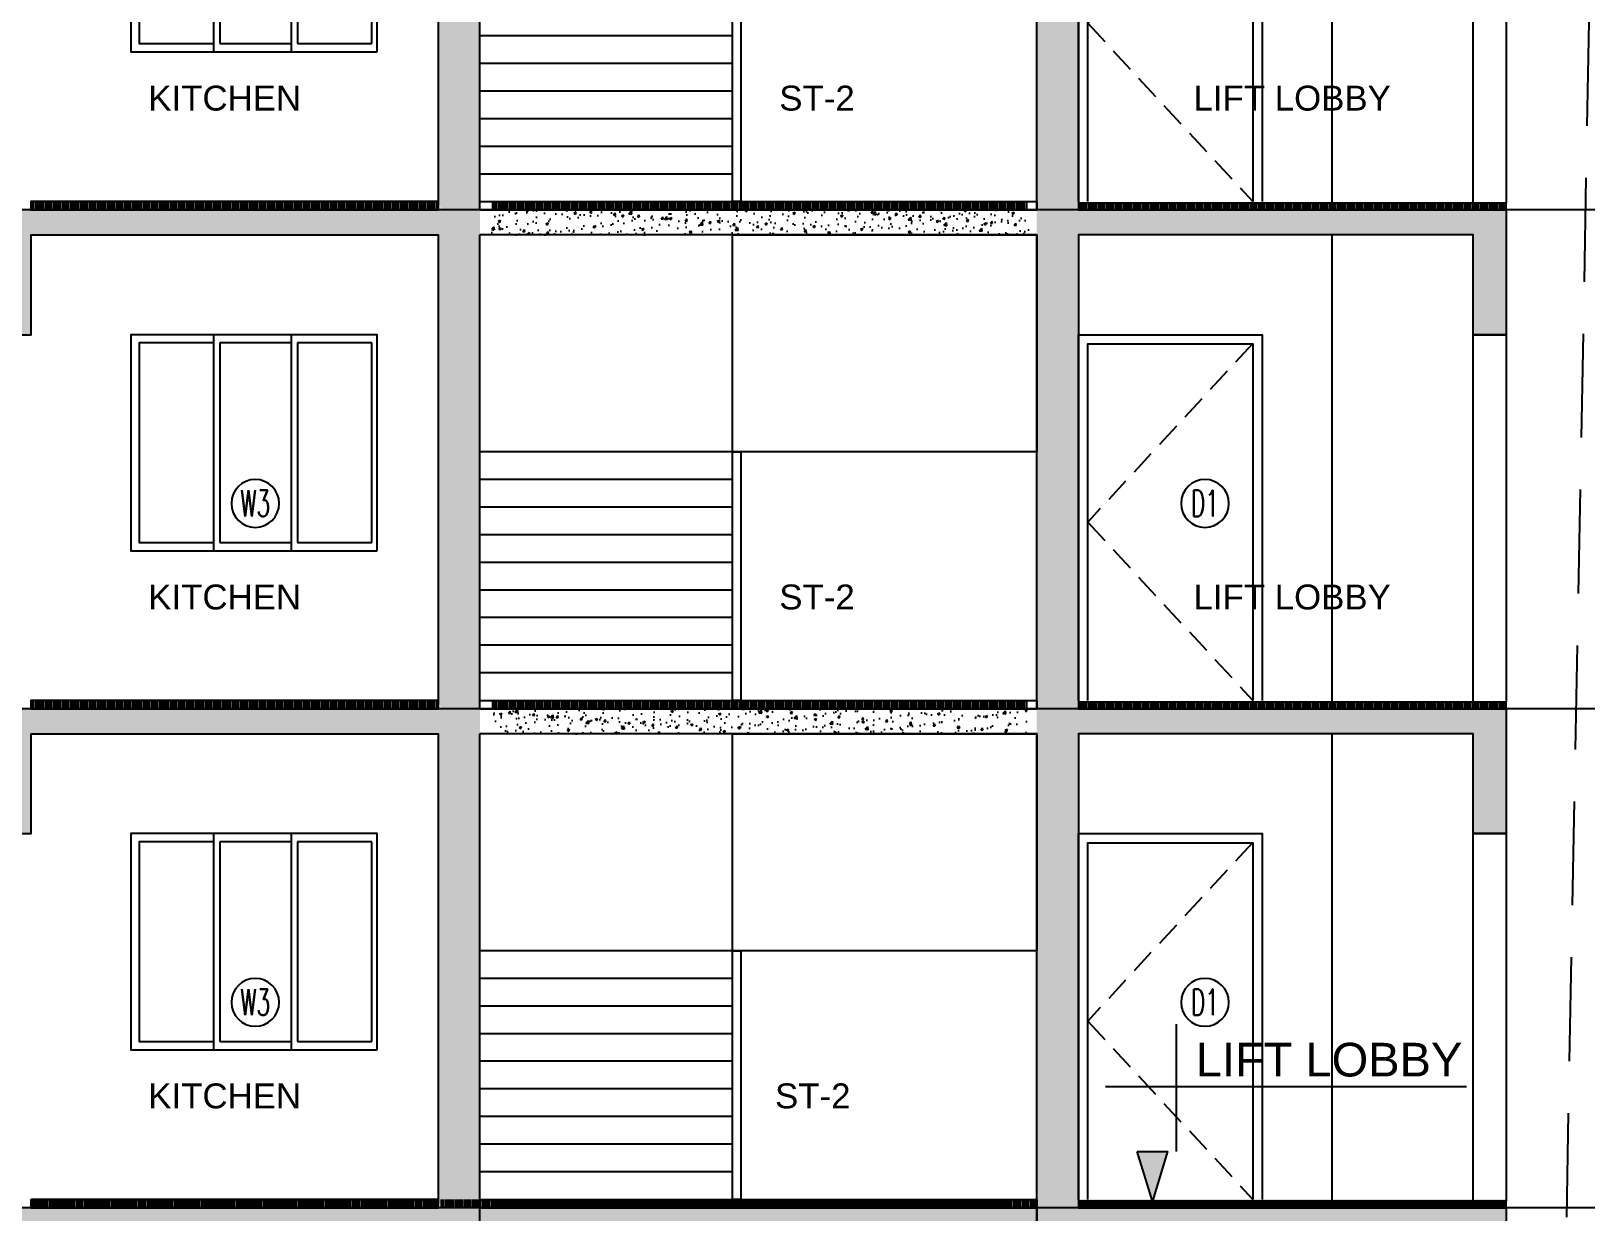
# Model space of a CAD drawing. Header units: millimetres. Extents: x -414464 to 1686, y -90036 to 108605.
# Drawn here: x -114866 to -105512, y 15740 to 22840 of the extents above; entities that cross this region are included whole.
import ezdxf
from ezdxf.enums import TextEntityAlignment as Align

# ---------------------------------------------------------------- set-up
doc = ezdxf.new("R2010")
doc.units = ezdxf.units.MM
doc.header["$LTSCALE"] = 1000
doc.header["$MEASUREMENT"] = 0
for name, pattern in [('AUDIT_D_120904163729-0', [0]), ('HIDDEN', [0.375, 0.25, -0.125]), ('HIDDEN2', [0.1875, 0.125, -0.0625])]:
    doc.linetypes.add(name, pattern=pattern)
doc.layers.get('0').update_dxf_attribs({"linetype": 'AUDIT_D_120904163729-0'})
for name, color, linetype in [('a-door', 1, 'Continuous'), ('a-ele 1', 252, 'Continuous'), ('a-floor finish', 26, 'Continuous'), ('a-hat rcc', 252, 'Continuous'), ('a-pl ele', 225, 'Continuous'), ('a-rcc', 3, 'Continuous'), ('A-RSP DOOR NO', 4, 'Continuous'), ('A-WIN', 5, 'Continuous'), ('LEVEL', 7, 'Continuous'), ('PRESTXT', 7, 'Continuous'), ('STAIRS', 1, 'Continuous')]:
    doc.layers.add(name, color=color, linetype=linetype)
doc.styles.add('arial', font='sanss___.ttf')
doc.styles.add('DIM150', font='SIMPLEX.shx', dxfattribs={"width": 0.6})
pattern_1 = [(50, (5380629.28, -1765674.28), (143.4520365, -12.550427), [15, -165]), (355, (5380629.28, -1765674.28), (-27.7502667, 150.4384267), [12, -132]), (100.4514445, (5380641.23, -1765675.33), (115.7017693, 137.8879982), [12.7480384, -140.2284224]), (46.1842, (5380629.28, -1765634.28), (213.448266, -33.103856), [22.5, -247.5]), (96.6356355, (5380647.06, -1765637.04), (186.932389, 194.82372), [19.122068, -210.342752]), (351.184164, (5380629.28, -1765634.28), (186.932389, 194.82372), [18, -198]), (21, (5380649.28, -1765644.28), (119.3814104, -80.5237781), [15, -165]), (326, (5380649.28, -1765644.28), (48.6630664, 145.030009), [12, -132]), (71.4514447, (5380659.22, -1765650.99), (168.0444753, 64.5062306), [12.748038, -140.2284224]), (37.5, (5380629.276, -1765674.28), (2.43197106, 66.57877077), [0, -130.4, 0, -134, 0, -132.5]), (7.5, (5380629.276, -1765674.28), (52.6139075, 78.8823424), [0, -76.4, 0, -127.4, 0, -50.5]), (327.5, (5380584.676, -1765674.28), (106.76448723, -4.51097435), [0, -50, 0, -156, 0, -207]), (317.5, (5380564.68, -1765674.28), (116.6372339, 20.0209965), [0, -65, 0, -103.6, 0, -147])]
pattern_2 = [(50, (5259828, -1746909.28), (143.4520365, -12.550427), [15, -165]), (355, (5259828, -1746909.28), (-27.7502667, 150.4384267), [12, -132]), (100.4514445, (5259839.95, -1746910.33), (115.7017693, 137.8879982), [12.7480384, -140.2284224]), (46.1842, (5259828, -1746869.28), (213.448266, -33.103856), [22.5, -247.5]), (96.6356355, (5259845.78, -1746872.04), (186.932389, 194.82372), [19.122068, -210.342752]), (351.184164, (5259828, -1746869.28), (186.932389, 194.82372), [18, -198]), (21, (5259848, -1746879.28), (119.3814104, -80.5237781), [15, -165]), (326, (5259848, -1746879.28), (48.6630664, 145.030009), [12, -132]), (71.4514447, (5259857.94, -1746885.99), (168.0444753, 64.5062306), [12.748038, -140.2284224]), (37.5, (5259827.995, -1746909.28), (2.43197106, 66.57877077), [0, -130.4, 0, -134, 0, -132.5]), (7.5, (5259827.995, -1746909.28), (52.6139075, 78.8823424), [0, -76.4, 0, -127.4, 0, -50.5]), (327.5, (5259783.395, -1746909.28), (106.76448723, -4.51097435), [0, -50, 0, -156, 0, -207]), (317.5, (5259763.395, -1746909.28), (116.6372339, 20.0209965), [0, -65, 0, -103.6, 0, -147])]

# ---------------------------------------------------------------- blocks, each defined once
blk = doc.blocks.new('A$C50ED7ECD')
at = {"layer": 'LEVEL', "color": 8, "linetype": 'HIDDEN2', "ltscale": 5}
for p, q in [((147.4587, 21.765), (63.4951, 21.765)), ((147.4587, 18.765), (63.4951, 18.765)), ((147.4587, 15.765), (63.4951, 15.765))]:
    blk.add_line(p, q, dxfattribs=at)
blk = doc.blocks.new('T9-Typical floor sec')
at = {"layer": 'a-floor finish'}
h = blk.add_hatch(dxfattribs=at)
h.set_pattern_fill('ANSI31', color=256, scale=100, angle=45)
h.set_pattern_definition([(90, (10632009.391, -3562140.147), (-12.5, 2e-15), [])])
h.paths.add_polyline_path([(8385.1, -3000), (8385.1, -2950), (5934.5, -2950), (5934.5, -3000)])
h = blk.add_hatch(dxfattribs=at)
h.set_pattern_fill('ANSI31', color=256, scale=100, angle=45)
h.set_pattern_definition([(90, (10631961.365, -3562140.147), (-12.5, 2e-15), [])])
h.paths.add_polyline_path([(8706.3, -3000), (8706.3, -2950), (11935.9, -2950), (11935.9, -3000)])
h = blk.add_hatch(dxfattribs=at)
h.set_pattern_fill('ANSI31', color=256, scale=100, angle=45)
h.set_pattern_definition([(90, (10625531.979, -3562140.147), (-12.5, 2e-15), [])])
h.paths.add_polyline_path([(14814.3, -3000), (14814.3, -2960), (12241, -2960), (12241, -3000)])
at = {"layer": 'a-hat rcc'}
h = blk.add_hatch(dxfattribs=at)
h.set_pattern_fill('AR-CONC', color=256, scale=20, style=0)
h.set_pattern_definition(pattern_1)
h.paths.add_polyline_path([(8635.1, 0), (0, 0), (0, -150), (-1500, -150), (-1500, 150), (-1660, 150), (-1660, -750), (-1500, -750), (-1500, -350), (0, -350), (0, -750), (200, -750), (200, -150), (5714.8, -150), (5714.9, -750), (5935, -750), (5934.9, -150), (8385.1, -150), (8385.1, -2950), (8403.3, -3000), (8403.4, -3000), (8635.1, -3000)])
h = blk.add_hatch(dxfattribs=at)
h.set_pattern_fill('AR-CONC', color=256, scale=20, style=0)
h.set_pattern_definition([(50, (-1641.07, -2e-06), (143.452, -12.5504), [15, -165]), (355, (-1641.07, -2e-06), (-27.7503, 150.4384), [12, -132]), (100.4514, (-1629.11, -1.05), (115.7018, 137.888), [12.748, -140.2284]), (46.1842, (-1641.07, 40), (213.4483, -33.1039), [22.5, -247.5]), (96.6356, (-1623.28, 37.24), (186.9324, 194.8237), [19.122, -210.3428]), (351.1842, (-1641.07, 40), (186.9324, 194.8237), [18, -198]), (21, (-1621.07, 30), (119.3814, -80.5238), [15, -165]), (326, (-1621.07, 30), (48.663, 145.03), [12, -132]), (71.4514, (-1611.12, 23.29), (168.0445, 64.5062), [12.748, -140.2284]), (37.5, (-1641.07, -2e-06), (2.43197, 66.57877), [0, -130.4, 0, -134, 0, -132.5]), (7.5, (-1641.07, -2e-06), (52.6139, 78.88234), [0, -76.4, 0, -127.4, 0, -50.5]), (327.5, (-1685.67, -2e-06), (106.76449, -4.51097), [0, -50, 0, -156, 0, -207]), (317.5, (-1705.67, -2e-06), (116.63723, 20.021), [0, -65, 0, -103.6, 0, -147])])
h.paths.add_polyline_path([(8706.3, 0), (11935.9, 0), (11935.9, -150), (8706.3, -150)])
h = blk.add_hatch(dxfattribs=at)
h.set_pattern_fill('AR-CONC', color=256, scale=20, style=0)
h.set_pattern_definition(pattern_1)
h.paths.add_polyline_path([(14810.4, 0), (11985.1, 0), (11985.1, -3000), (12237, -3000), (12237, -150), (14610.4, -150), (14610.4, -750), (14810.4, -750)])
at = {"layer": 'a-door', "color": 8, "ltscale": 3, "elevation": 0.1}
blk.add_lwpolyline([(14610.4, -750), (14810.4, -750), (14810.4, -2960), (14610.4, -2960)], close=True, dxfattribs=at)
at = {"layer": 'a-ele 1', "color": 8, "linetype": 'HIDDEN', "ltscale": 0.6, "elevation": -0.1}
blk.add_lwpolyline([(13283.7, -805), (12292, -1877.5), (13286.3, -2950)], dxfattribs=at)
at = {"layer": 'a-floor finish', "ltscale": 3}
for points, elevation in [([(8385.1, -3000), (8385.1, -2950), (5934.5, -2950), (5934.5, -3000)], -0.6), ([(8635.1, -3000), (8635.1, -2950), (11985.1, -2950), (11985.1, -3000)], -0.6), ([(14810.4, -3000), (14810.4, -2960), (12237, -2960), (12237, -3000)], -0.9)]:
    blk.add_lwpolyline(points, close=True, dxfattribs=dict(at, elevation=elevation))
at = {"layer": 'a-pl ele'}
blk.add_line((13760.1, -150, -0.1), (13760.1, -2960, -0.1), dxfattribs=at)
at = {"layer": 'a-pl ele', "elevation": -0.6}
blk.add_lwpolyline([(11985.1, -1455), (10155.3, -1455), (10155.3, -150), (11985.1, -150)], close=True, dxfattribs=at)
at = {"layer": 'a-pl ele', "color": 8, "elevation": -0.1}
for points in [[(12237, -2950), (12237, -750), (13341.3, -750), (13341.3, -2950)], [(12292, -2950), (12292, -805), (13286.3, -805), (13286.3, -2950)]]:
    blk.add_lwpolyline(points, dxfattribs=at)
at = {"layer": 'a-rcc'}
blk.add_lwpolyline([(8385.2, 0), (0, 0), (0, -150), (-1500, -150), (-1500, 150), (-1660, 150), (-1660, -750), (-1500, -750), (-1500, -350), (0, -350), (0, -750), (200, -750), (200, -150), (5714.8, -150), (5714.9, -750), (5935, -750), (5935, -150), (8385.1, -150), (8385.1, -2950), (8385.1, -3000), (8385.2, -3000)], dxfattribs=at)
for points, elevation in [([(8635.1, 0), (11985.1, 0)], 0.5), ([(12237, 0), (14611.2, 0), (14810.4, 0), (14810.4, -750), (14610.4, -750), (14610.4, -150), (12237, -150), (12237, -3000)], -0.1), ([(8635.1, -3000), (8635.1, -3000), (8635.1, -150)], 0), ([(11985.1, -150), (8635.1, -150)], 0.5), ([(11985.1, -3000), (11985.1, -150)], 0.3)]:
    blk.add_lwpolyline(points, dxfattribs=dict(at, elevation=elevation))
at = {"layer": 'A-WIN'}
for p, q in [((8016.8, -750, -0.3), (6535.1, -750, 3300.1)), ((7033.3, -750, 0.2), (7033.3, -2050, -0.4)), ((7070.8, -800, 0.4), (7070.8, -2000, -0.1)), ((7499.6, -750, -0.1), (7499.6, -2050, -0.7)), ((7537.1, -800, 0.2), (7537.1, -2000, -0.4))]:
    blk.add_line(p, q, dxfattribs=at)
for points, elevation in [([(8016.8, -2050), (8016.8, -750), (6535.1, -750), (6535.1, -2050), (8016.8, -2050)], -0.1), ([(7033.3, -800), (6585.1, -800), (6585.1, -2000), (7033.3, -2000)], -0.1), ([(7499.6, -800), (7070.8, -800)], -0.1), ([(7985.1, -800), (7537.1, -800)], -0.1), ([(7985.1, -2000), (7985.1, -800)], -3300.4), ([(7070.8, -2000), (7499.6, -2000)], 3299.5), ([(7537.1, -2000), (7985.1, -2000)], 3299.5)]:
    blk.add_lwpolyline(points, dxfattribs=dict(at, elevation=elevation))
at = {"layer": 'STAIRS', "elevation": -0.6}
for points in [[(10155.3, -1455), (8635.1, -1455)], [(10155.3, -1621.1), (8635.1, -1621.1)], [(10155.3, -1787.2), (8635.1, -1787.2)], [(10155.3, -1953.3), (8635.1, -1953.3)], [(10155.3, -2119.4), (8635.1, -2119.4)], [(10155.3, -2285.6), (8635.1, -2285.6)], [(10155.3, -2451.7), (8635.1, -2451.7)], [(10155.3, -2617.8), (8635.1, -2617.8)], [(10155.3, -2783.9), (8635.1, -2783.9)]]:
    blk.add_lwpolyline(points, dxfattribs=at)
at = {"layer": 'STAIRS', "elevation": -0.1}
blk.add_lwpolyline([(10155.3, -2950), (10155.3, -1455), (10205.3, -1455), (10205.3, -2950)], close=True, dxfattribs=at)
blk = doc.blocks.new('Door-Tag')
at = {"layer": 'A-RSP DOOR NO'}
blk.add_circle((0, 0.001), 0.16, dxfattribs=at)
at = {"layer": 'A-RSP DOOR NO', "style": 'DIM150', "width": 0.6}
blk.add_attdef('DOOR-NO', text='', height=0.16, dxfattribs=at).set_placement((258.618, 64.001), align=Align.MIDDLE_CENTER)

msp = doc.modelspace()

# ---------------------------------------------------------------- hatches: boundary and pattern name
at = {"layer": 'a-floor finish'}
h = msp.add_hatch(dxfattribs=at)
h.set_pattern_fill('ANSI31', color=256, scale=100, angle=45)
h.set_pattern_definition([(90, (10511208.11, -3543375.147), (-12.5, 2e-15), [])])
h.paths.add_polyline_path([(-112416.2, 15765), (-112416.2, 15815), (-114866.7, 15815), (-114866.7, 15765)])
h = msp.add_hatch(dxfattribs=at)
h.set_pattern_fill('ANSI31', color=256, scale=100, angle=45)
h.set_pattern_definition([(90, (5105158.408, -1777700.867), (-12.5, 2e-15), [])])
h.paths.add_polyline_path([(-114866.1, 15765), (-114866.1, 15815), (-112416.2, 15815), (-112416.2, 15765)])
h = msp.add_hatch(dxfattribs=at)
h.set_pattern_fill('ANSI31', color=256, scale=100, angle=45)
h.set_pattern_definition([(90, (5123702.972, -1777700.867), (-12.5, 2e-15), [])])
h.paths.add_polyline_path([(-112403.7, 15765), (-112403.7, 15815), (-108973.7, 15815), (-108973.7, 15765)])
h = msp.add_hatch(dxfattribs=at)
h.set_pattern_fill('ANSI31', color=256, scale=100, angle=45)
h.set_pattern_definition([(90, (10511160.084, -3543375.147), (-12.5, 2e-15), [])])
h.paths.add_polyline_path([(-112095, 15765), (-112095, 15815), (-108816.2, 15815), (-108816.2, 15765)])
h = msp.add_hatch(dxfattribs=at)
h.set_pattern_fill('ANSI31', color=256, scale=100, angle=45)
h.set_pattern_definition([(90, (5117574.059, -1777700.867), (-12.5, 2e-15), [])])
h.paths.add_polyline_path([(-105991.8, 15765), (-105991.8, 15805), (-108565.4, 15805), (-108565.4, 15765)])
h = msp.add_hatch(dxfattribs=at)
h.set_pattern_fill('ANSI31', color=256, scale=100, angle=45)
h.set_pattern_definition([(90, (10504730.698, -3543375.147), (-12.5, 2e-15), [])])
h.paths.add_polyline_path([(-105987, 15765), (-105987, 15805), (-108560.3, 15805), (-108560.3, 15765)])
at = {"layer": 'a-hat rcc'}
h = msp.add_hatch(dxfattribs=at)
h.set_pattern_fill('AR-CONC', color=256, scale=20, style=0)
h.set_pattern_definition(pattern_2)
h.paths.add_polyline_path([(-112166.2, 18765), (-120801.3, 18765), (-120801.3, 18615), (-122301.3, 18615), (-122301.3, 18915), (-122461.3, 18915), (-122461.3, 18015), (-122301.3, 18015), (-122301.3, 18415), (-120801.3, 18415), (-120801.3, 18015), (-120601.3, 18015), (-120601.3, 18615), (-115086.5, 18615), (-115086.4, 18015), (-114866.2, 18015), (-114866.4, 18615), (-112416.2, 18615), (-112416.2, 15815), (-112397.9, 15765), (-112397.8, 15765), (-112166.2, 15765)])
h = msp.add_hatch(dxfattribs=at)
h.set_pattern_fill('AR-CONC', color=256, scale=20, style=0)
h.set_pattern_definition([(50, (-122442.35, 18765), (143.452, -12.5504), [15, -165]), (355, (-122442.35, 18765), (-27.7503, 150.4384), [12, -132]), (100.4514, (-122430.4, 18763.95), (115.7018, 137.888), [12.748, -140.2284]), (46.1842, (-122442.35, 18805), (213.4483, -33.1039), [22.5, -247.5]), (96.6356, (-122424.56, 18802.24), (186.9324, 194.8237), [19.122, -210.3428]), (351.1842, (-122442.35, 18805), (186.9324, 194.8237), [18, -198]), (21, (-122422.35, 18795), (119.3814, -80.5238), [15, -165]), (326, (-122422.35, 18795), (48.663, 145.03), [12, -132]), (71.4514, (-122412.4, 18788.29), (168.0445, 64.5062), [12.748, -140.2284]), (37.5, (-122442.35, 18765), (2.43197, 66.57877), [0, -130.4, 0, -134, 0, -132.5]), (7.5, (-122442.35, 18765), (52.6139, 78.88234), [0, -76.4, 0, -127.4, 0, -50.5]), (327.5, (-122486.95, 18765), (106.76449, -4.51097), [0, -50, 0, -156, 0, -207]), (317.5, (-122506.95, 18765), (116.63723, 20.021), [0, -65, 0, -103.6, 0, -147])])
h.paths.add_polyline_path([(-112095, 18765), (-108865.4, 18765), (-108865.4, 18615), (-112095, 18615)])
h = msp.add_hatch(dxfattribs=at)
h.set_pattern_fill('AR-CONC', color=256, scale=20, style=0)
h.set_pattern_definition(pattern_2)
h.paths.add_polyline_path([(-105990.9, 18765), (-108816.2, 18765), (-108816.2, 15765), (-108564.3, 15765), (-108564.3, 18615), (-106190.9, 18615), (-106190.9, 18015), (-105990.9, 18015)])
at = {"layer": 'a-hat rcc', "ltscale": 2}
h = msp.add_hatch(dxfattribs=at)
h.set_pattern_fill('AR-CONC', color=256, scale=20, style=0)
h.set_pattern_definition([(50, (-124820.09, 16165), (143.45204, -12.5504), [15, -165]), (355, (-124820.09, 16165), (-27.7503, 150.4384), [12, -132]), (100.45144, (-124808.13, 16163.95), (115.7018, 137.888), [12.748, -140.2284]), (46.1842, (-124820.09, 16205), (213.4483, -33.1039), [22.5, -247.5]), (96.6356, (-124802.3, 16202.24), (186.9324, 194.8237), [19.122, -210.3428]), (351.1842, (-124820.09, 16205), (186.9324, 194.8237), [18, -198]), (21, (-124800.09, 16195), (119.3814, -80.5238), [15, -165]), (326, (-124800.09, 16195), (48.6631, 145.03), [12, -132]), (71.45144, (-124790.14, 16188.29), (168.0445, 64.5062), [12.748, -140.2284]), (37.5, (-124820.09, 16165), (2.43197, 66.57877), [0, -130.4, 0, -134, 0, -132.5]), (7.5, (-124820.09, 16165), (52.6139, 78.88234), [0, -76.4, 0, -127.4, 0, -50.5]), (327.5, (-124864.69, 16165), (106.76449, -4.51097), [0, -50, 0, -156, 0, -207]), (317.5, (-124884.69, 16165), (116.63723, 20.021), [0, -65, 0, -103.6, 0, -147])])
edge = h.paths.add_edge_path()
edge.add_line((-108816.2, 15815), (-105991.8, 15815))
edge.add_line((-105991.8, 15815), (-105991.8, 15065))
edge.add_line((-105991.8, 15065), (-106190.9, 15065))
edge.add_line((-106190.9, 15065), (-106190.9, 15805))
edge.add_line((-106190.9, 15614.5), (-108565.4, 15614.5))
edge.add_line((-108565.4, 15614.5), (-108565.4, 11715))
edge.add_line((-108565.4, 11715), (-108816.2, 11715))
edge.add_line((-108816.2, 11715), (-108816.2, 15815))
at = {"layer": 'a-hat rcc'}
h = msp.add_hatch(dxfattribs=at)
h.set_pattern_fill('AR-CONC', color=256, scale=20, style=0)
h.set_pattern_definition([(50, (-181260.02, -158031.87), (143.45204, -12.55043), [15, -165]), (355, (-181260.02, -158031.87), (-27.75027, 150.43843), [12, -132]), (100.451444, (-181248.06, -158032.91), (115.70177, 137.888), [12.74804, -140.22842]), (46.1842, (-181260.02, -157991.87), (213.44827, -33.10386), [22.5, -247.5]), (96.63564, (-181242.23, -157994.63), (186.9324, 194.82372), [19.12207, -210.34275]), (351.18416, (-181260.02, -157991.87), (186.9324, 194.82372), [18, -198]), (21, (-181240.02, -158001.87), (119.38141, -80.52378), [15, -165]), (326, (-181240.02, -158001.87), (48.66307, 145.03001), [12, -132]), (71.451445, (-181230.07, -158008.58), (168.04448, 64.50623), [12.74804, -140.22842]), (37.5, (-181260.02, -158031.87), (2.431971, 66.578771), [0, -130.4, 0, -134, 0, -132.5]), (7.5, (-181260.02, -158031.87), (52.613907, 78.882342), [0, -76.4, 0, -127.4, 0, -50.5]), (327.5, (-181304.62, -158031.87), (106.764487, -4.510974), [0, -50, 0, -156, 0, -207]), (317.5, (-181324.62, -158031.87), (116.637234, 20.020996), [0, -65, 0, -103.6, 0, -147])])
h.paths.add_polyline_path([(-112166.2, 15765), (-120800.7, 15765), (-120800.7, 15615), (-122300.7, 15615), (-122300.7, 15765), (-122460.7, 15765), (-122460.7, 15165), (-122300.7, 15165), (-122300.7, 15465), (-120800.7, 15465), (-120800.7, 15015), (-120600.7, 15015), (-120600.7, 15615), (-115096.1, 15615), (-115096.1, 15015), (-114866.1, 15015), (-114866.1, 15615), (-112416.2, 15615), (-112416.2, 11515), (-112166.2, 11515)])
h = msp.add_hatch(dxfattribs=at)
h.set_pattern_fill('AR-CONC', color=256, scale=20, style=0)
h.set_pattern_definition([(50, (5121850.28, -1777450.87), (143.4520365, -12.550427), [15, -165]), (355, (5121850.28, -1777450.87), (-27.7502667, 150.4384267), [12, -132]), (100.4514445, (5121862.23, -1777451.91), (115.7017693, 137.8879982), [12.7480384, -140.2284224]), (46.1842, (5121850.28, -1777410.87), (213.448266, -33.103856), [22.5, -247.5]), (96.6356355, (5121868.07, -1777413.63), (186.932389, 194.82372), [19.122068, -210.342752]), (351.184164, (5121850.28, -1777410.87), (186.932389, 194.82372), [18, -198]), (21, (5121870.28, -1777420.87), (119.3814104, -80.5237781), [15, -165]), (326, (5121870.28, -1777420.87), (48.6630664, 145.030009), [12, -132]), (71.4514447, (5121880.23, -1777427.58), (168.0444753, 64.5062306), [12.748038, -140.2284224]), (37.5, (5121850.28, -1777450.867), (2.43197106, 66.57877077), [0, -130.4, 0, -134, 0, -132.5]), (7.5, (5121850.28, -1777450.87), (52.6139075, 78.8823424), [0, -76.4, 0, -127.4, 0, -50.5]), (327.5, (5121805.68, -1777450.87), (106.76448723, -4.51097435), [0, -50, 0, -156, 0, -207]), (317.5, (5121785.68, -1777450.87), (116.6372339, 20.0209965), [0, -65, 0, -103.6, 0, -147])])
edge = h.paths.add_edge_path()
edge.add_line((-112403.7, 15615), (-112403.7, 15765))
edge.add_line((-112403.7, 15765), (-108973.7, 15765))
edge.add_line((-108816.2, 15765), (-108816.2, 15565))
edge.add_line((-108816.2, 15565), (-112403.7, 15565))
at = {"layer": 'LEVEL'}
msp.add_hatch(color=2, dxfattribs=at).paths.add_polyline_path([(-108028.8, 16103.4), (-108210.9, 16103.4), (-108119.8, 15805)])

# ---------------------------------------------------------------- linework, layer by layer
at = {"layer": 'a-door', "color": 8, "ltscale": 3, "elevation": 0.1}
msp.add_lwpolyline([(-106190.9, 18015), (-105990.9, 18015), (-105990.9, 15805), (-106190.9, 15805)], close=True, dxfattribs=at)
at = {"layer": 'a-ele 1', "color": 8, "linetype": 'HIDDEN', "ltscale": 0.6, "elevation": -0.1}
msp.add_lwpolyline([(-107517.6, 17960), (-108509.3, 16887.5), (-107515, 15815)], dxfattribs=at)
at = {"layer": 'a-floor finish', "ltscale": 3}
for points, elevation in [([(-112416.2, 15765), (-112416.2, 15815), (-114866.7, 15815), (-114866.7, 15765)], -0.6), ([(-114866.1, 15765), (-114866.1, 15815), (-112416.2, 15815), (-112416.2, 15765), (-114866.1, 15765)], -0.7), ([(-112166.2, 15765), (-112166.2, 15815), (-108816.2, 15815), (-108816.2, 15765)], -0.6), ([(-112166.2, 15765), (-112166.2, 15815), (-108816.2, 15815), (-108816.2, 15765)], -1), ([(-105991.8, 15765), (-105991.8, 15805), (-108565.4, 15805), (-108565.4, 15765)], -1.3), ([(-105990.9, 15765), (-105990.9, 15805), (-108564.3, 15805), (-108564.3, 15765)], -0.9)]:
    msp.add_lwpolyline(points, close=True, dxfattribs=dict(at, elevation=elevation))
at = {"layer": 'a-pl ele'}
msp.add_line((-107041.2, 18615, -0.1), (-107041.2, 15805, -0.1), dxfattribs=at)
at = {"layer": 'a-pl ele', "elevation": -0.6}
msp.add_lwpolyline([(-108816.2, 17310), (-110646, 17310), (-110646, 18615), (-108816.2, 18615)], close=True, dxfattribs=at)
at = {"layer": 'a-pl ele', "color": 8, "elevation": -0.1}
for points in [[(-108564.3, 15815), (-108564.3, 18015), (-107460, 18015), (-107460, 15815)], [(-108509.3, 15815), (-108509.3, 17960), (-107515, 17960), (-107515, 15815)]]:
    msp.add_lwpolyline(points, dxfattribs=at)
at = {"layer": 'a-rcc'}
msp.add_lwpolyline([(-112416.1, 18765), (-120801.3, 18765), (-120801.3, 18615), (-122301.3, 18615), (-122301.3, 18915), (-122461.3, 18915), (-122461.3, 18015), (-122301.3, 18015), (-122301.3, 18415), (-120801.3, 18415), (-120801.3, 18015), (-120601.3, 18015), (-120601.3, 18615), (-115086.5, 18615), (-115086.4, 18015), (-114866.3, 18015), (-114866.3, 18615), (-112416.2, 18615), (-112416.2, 15815), (-112416.2, 15765), (-112416.1, 15765)], dxfattribs=at)
for points, elevation in [([(-112166.2, 18765), (-108816.2, 18765)], 0.5), ([(-108564.3, 18765), (-106190.1, 18765), (-105990.9, 18765), (-105990.9, 18015), (-106190.9, 18015), (-106190.9, 18615), (-108564.3, 18615), (-108564.3, 15765)], -0.1), ([(-112166.2, 15765), (-112166.2, 15765), (-112166.2, 18615)], 0), ([(-108816.2, 18615), (-112166.2, 18615)], 0.5), ([(-108816.2, 15765), (-108816.2, 18615)], 0.3), ([(-112416.2, 15765), (-120800.7, 15765), (-120800.7, 15615), (-122300.7, 15615), (-122300.7, 15765), (-122460.7, 15765), (-122460.7, 15165), (-122300.7, 15165), (-122300.7, 15465), (-120800.7, 15465), (-120800.7, 15015), (-120600.7, 15015), (-120600.7, 15615), (-115096.1, 15615), (-115096.1, 15015), (-114866.1, 15015), (-114866.1, 15615), (-112416.2, 15615), (-112416.2, 11515), (-112166.2, 11515), (-112166.2, 15765)], -0.6), ([(-108816.2, 11715), (-108816.2, 15765)], -2.7), ([(-108565.4, 15765), (-106190.9, 15765), (-105991.8, 15765), (-105991.8, 15015), (-106190.9, 15015), (-106190.9, 15564.5), (-108565.4, 15564.5), (-108565.4, 11715)], -3.2)]:
    msp.add_lwpolyline(points, dxfattribs=dict(at, elevation=elevation))
at = {"layer": 'a-rcc', "elevation": -0.5}
msp.add_lwpolyline([(-108816.2, 15565), (-112166.2, 15565), (-112166.2, 15765), (-108816.2, 15765)], close=True, dxfattribs=at)
at = {"layer": 'A-WIN'}
for p, q in [((-112784.5, 18015, -0.3), (-114266.2, 18015, 3300.1)), ((-113768, 18015, 0.2), (-113768, 16715, -0.4)), ((-113730.5, 17965, 0.4), (-113730.5, 16765, -0.1)), ((-113301.7, 18015, -0.1), (-113301.7, 16715, -0.7)), ((-113264.2, 17965, 0.2), (-113264.2, 16765, -0.4))]:
    msp.add_line(p, q, dxfattribs=at)
for points, elevation in [([(-112784.5, 16715), (-112784.5, 18015), (-114266.2, 18015), (-114266.2, 16715), (-112784.5, 16715)], -0.1), ([(-113768, 17965), (-114216.2, 17965), (-114216.2, 16765), (-113768, 16765)], -0.1), ([(-113301.7, 17965), (-113730.5, 17965)], -0.1), ([(-112816.2, 17965), (-113264.2, 17965)], -0.1), ([(-112816.2, 16765), (-112816.2, 17965)], -3300.4), ([(-113730.5, 16765), (-113301.7, 16765)], 3299.5), ([(-113264.2, 16765), (-112816.2, 16765)], 3299.5)]:
    msp.add_lwpolyline(points, dxfattribs=dict(at, elevation=elevation))
at = {"layer": 'LEVEL', "color": 2}
for p, q in [((-107977.3, 16868.2, -1.2), (-107977.3, 16103.4, -1.2)), ((-108403.2, 16494, -21.2), (-106231, 16494, -21.2))]:
    msp.add_line(p, q, dxfattribs=at)
at = {"layer": 'LEVEL', "color": 8, "linetype": 'HIDDEN2', "ltscale": 5, "elevation": -0.1}
msp.add_lwpolyline([(-103990.9, 102568.6), (-105990.8, -3435)], dxfattribs=at)
at = {"layer": 'LEVEL', "color": 2, "elevation": -1.2}
msp.add_lwpolyline([(-108210.9, 16103.4), (-108028.8, 16103.4), (-108119.8, 15805)], close=True, dxfattribs=at)
at = {"layer": 'STAIRS', "elevation": -0.6}
for points in [[(-110646, 17310), (-112166.2, 17310)], [(-110646, 17143.9), (-112166.2, 17143.9)], [(-110646, 16977.8), (-112166.2, 16977.8)], [(-110646, 16811.7), (-112166.2, 16811.7)], [(-110646, 16645.6), (-112166.2, 16645.6)], [(-110646, 16479.4), (-112166.2, 16479.4)], [(-110646, 16313.3), (-112166.2, 16313.3)], [(-110646, 16147.2), (-112166.2, 16147.2)], [(-110646, 15981.1), (-112166.2, 15981.1)]]:
    msp.add_lwpolyline(points, dxfattribs=at)
at = {"layer": 'STAIRS', "elevation": -0.1}
msp.add_lwpolyline([(-110646, 15815), (-110646, 17310), (-110596, 17310), (-110596, 15815)], close=True, dxfattribs=at)

# ---------------------------------------------------------------- block references
at = {"linetype": 'ByBlock'}
for p in [(-120801.3, 24765), (-120801.3, 21765)]:
    msp.add_blockref('T9-Typical floor sec', p, dxfattribs=at)
at = {"layer": 'A-RSP DOOR NO'}
ref = msp.add_blockref('Door-Tag', (-113517.5, 20001, 0.3), dxfattribs=dict(at, xscale=-900, yscale=900, zscale=900, rotation=180))
ref.add_attrib('DOOR-NO', 'W3', dxfattribs={"height": 157.5, "style": 'DIM150', "width": 0.6}).set_placement((-113517.5, 20001, 0.3), align=Align.MIDDLE_CENTER)
ref = msp.add_blockref('Door-Tag', (-107804, 20001, 0.3), dxfattribs=dict(at, xscale=-900, yscale=900, zscale=900, rotation=180))
ref.add_attrib('DOOR-NO', 'D1', dxfattribs={"height": 157.5, "style": 'DIM150', "width": 0.6}).set_placement((-107804, 20001, 0.3), align=Align.MIDDLE_CENTER)
ref = msp.add_blockref('Door-Tag', (-113517.5, 17001, 0.3), dxfattribs=dict(at, xscale=-900, yscale=900, zscale=900, rotation=180))
ref.add_attrib('DOOR-NO', 'W3', dxfattribs={"height": 157.5, "style": 'DIM150', "width": 0.6}).set_placement((-113517.5, 17001, 0.3), align=Align.MIDDLE_CENTER)
ref = msp.add_blockref('Door-Tag', (-107804, 17001, 0.3), dxfattribs=dict(at, xscale=-900, yscale=900, zscale=900, rotation=180))
ref.add_attrib('DOOR-NO', 'D1', dxfattribs={"height": 157.5, "style": 'DIM150', "width": 0.6}).set_placement((-107804, 17001, 0.3), align=Align.MIDDLE_CENTER)
at = {"layer": 'LEVEL', "linetype": 'ByBlock', "xscale": 1000, "yscale": 1000, "zscale": 1000}
msp.add_blockref('A$C50ED7ECD', (-215640, 0, -0.6), dxfattribs=at)

# ---------------------------------------------------------------- texts
at = {"layer": 'PRESTXT', "style": 'arial'}
for s, height, p in [('KITCHEN', 150, (-114161.3, 22362.6, -0.3)), ('ST-2', 150, (-110364.9, 22362.6, -1.3)), ('LIFT LOBBY', 150, (-107873.2, 22362.6, -0.3)), ('KITCHEN', 150, (-114161.3, 19362.6, -0.3)), ('ST-2', 150, (-110364.9, 19362.6, -1.3)), ('LIFT LOBBY', 150, (-107873.2, 19362.6, -0.3)), ('LIFT LOBBY', 202.5, (-107858.9, 16554.3, -0.6)), ('KITCHEN', 150, (-114161.3, 16362.6, -0.3)), ('ST-2', 150, (-110390.4, 16362.6, -1.3))]:
    msp.add_text(s, height=height, dxfattribs=at).set_placement(p)

doc.saveas('drawing.dxf')
